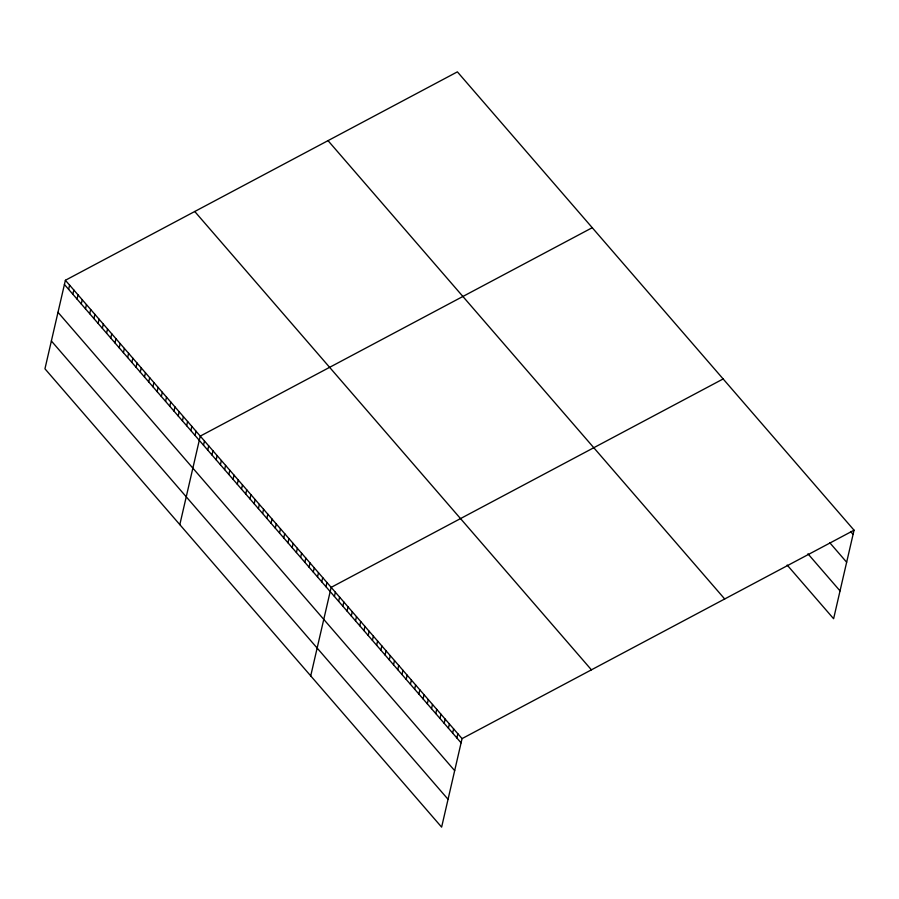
<?xml version="1.0" encoding="UTF-8"?>
<svg xmlns="http://www.w3.org/2000/svg" width="899" height="899" viewBox="0 0 899 899"><rect width="100%" height="100%" fill="white"/><g stroke="black" fill="none" stroke-linecap="round" stroke-linejoin="round"><path stroke-width="1.35" d="M65.391 280.274L44.95 368.804L441.623 827.136L462.064 738.618L854.05 530.196L457.377 71.864L65.391 280.274L462.064 738.618M68.627 289.354L69.605 285.152M72.841 294.231L73.819 290.017M77.056 299.097L78.033 294.883M81.27 303.963L82.247 299.76M85.484 308.84L86.461 304.626M89.698 313.706L90.675 309.492M93.923 318.583L94.889 314.369M98.137 323.449L99.104 319.235M102.351 328.315L103.318 324.101M106.565 333.192L107.532 328.978M110.779 338.058L111.746 333.844M114.993 342.924L115.96 338.721M119.207 347.801L120.174 343.587M123.421 352.666L124.388 348.452M127.636 357.532L128.602 353.329M131.85 362.409L132.827 358.195M136.064 367.275L137.041 363.061M140.278 372.141L141.255 367.938M144.492 377.018L145.469 372.804M148.706 381.884L149.683 377.67M152.92 386.761L153.898 382.547M157.134 391.627L158.112 387.413M161.348 396.493L162.326 392.279M165.562 401.37L166.54 397.156M169.776 406.236L170.754 402.022M174.001 411.101L174.968 406.899M178.216 415.979L179.182 411.764M182.43 420.844L183.396 416.63M186.644 425.71L187.61 421.507M190.858 430.587L191.824 426.373M195.072 435.453L196.038 431.239M179.822 524.634L200.252 436.116L592.25 227.694M203.511 445.207L204.478 440.993M207.725 450.084L208.703 445.87M211.95 454.961L212.928 450.747M216.176 459.839L217.142 455.624M220.401 464.716L221.368 460.513M224.615 469.604L225.593 465.39M228.84 474.481L229.818 470.267M233.066 479.358L234.032 475.144M237.291 484.235L238.257 480.021M241.505 489.112L242.483 484.898M245.73 493.989L246.708 489.786M249.956 498.878L250.933 494.664M254.181 503.755L255.147 499.541M258.406 508.632L259.373 504.418M262.62 513.509L263.598 509.295M266.846 518.386L267.823 514.183M271.071 523.274L272.037 519.06M275.296 528.151L276.263 523.937M279.51 533.028L280.488 528.814M283.736 537.905L284.713 533.691M287.961 542.782L288.927 538.568M292.186 547.66L293.153 543.457M296.4 552.548L297.378 548.334M300.626 557.425L301.603 553.211M304.851 562.302L305.817 558.088M309.076 567.179L310.043 562.965M313.29 572.056L314.268 567.842M317.516 576.933L318.493 572.73M321.741 581.822L322.719 577.607M325.966 586.699L326.933 582.485M310.717 675.891L331.158 587.362L723.144 378.951M334.406 596.453L335.383 592.239M338.631 601.33L339.608 597.127M342.856 606.218L343.823 602.004M347.081 611.095L348.048 606.881M351.295 615.972L352.273 611.758M355.521 620.849L356.498 616.635M359.746 625.726L360.713 621.512M363.971 630.604L364.938 626.401M368.185 635.492L369.163 631.278M372.411 640.369L373.388 636.155M376.636 645.246L377.602 641.032M380.861 650.123L381.828 645.909M385.075 655L386.053 650.797M389.301 659.888L390.278 655.674M393.526 664.766L394.504 660.551M397.751 669.643L398.718 665.429M401.977 674.52L402.943 670.306M406.191 679.397L407.168 675.183M410.416 684.274L411.394 680.071M414.641 689.162L415.608 684.948M418.867 694.039L419.833 689.825M423.081 698.916L424.058 694.702M427.306 703.793L428.284 699.579M431.531 708.67L432.498 704.468M435.757 713.559L436.723 709.345M439.971 718.436L440.948 714.222M444.196 723.313L445.174 719.099M448.421 728.19L449.388 723.976M452.647 733.067L453.613 728.853M456.861 737.944L457.838 733.741M854.05 530.196L833.609 618.726L787.164 565.055M850.544 531.489L853.072 534.411M829.766 542.715L846.656 562.235M807.943 553.818L840.037 590.901M328.023 140.637L724.695 598.981M194.746 211.501L591.418 669.834M64.413 284.489L461.086 742.832M57.997 312.313L454.669 770.645M51.378 340.979L448.05 799.312"/></g></svg>
